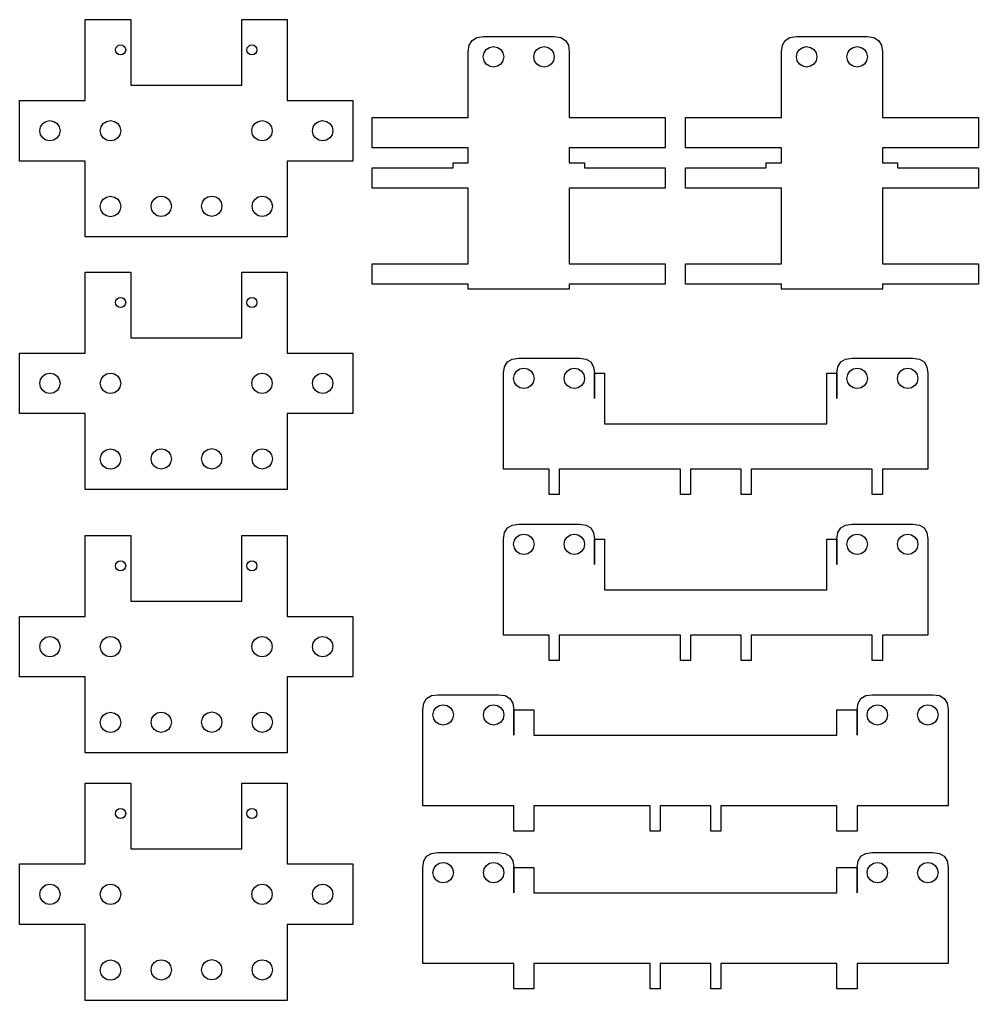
# Model space of a CAD drawing. Extents: x 0 to 450, y -1 to 305.
# Drawn here: x 260.2 to 450, y -0.8 to 193.4 of the extents above; entities that cross this region are included whole.
import ezdxf

# ---------------------------------------------------------------- set-up
doc = ezdxf.new("R2010")
doc.units = 0
doc.layers.add('Layer_1', color=7, linetype='CONTINUOUS')

msp = doc.modelspace()

# ---------------------------------------------------------------- linework, layer by layer
at = {"layer": 'Layer_1', "color": 7}
for points in [[(273.169137, 165.364053), (260.169138, 165.364053), (260.169138, 177.364054), (273.169137, 177.364054), (273.169137, 180.364054), (273.169137, 193.364053), (282.169139, 193.364053), (282.169139, 180.364054), (304.169149, 180.364054), (304.169149, 193.364053), (313.169131, 193.364053), (313.169131, 180.364054), (313.169131, 177.364054), (326.169133, 177.364054), (326.169133, 165.364053), (313.169131, 165.364053), (313.169131, 163.364054), (313.169131, 150.364055), (273.169137, 150.364055), (273.169137, 163.364054), (273.169137, 165.364053)], [(348.999979, 187.000024), (349.187488, 188.312524), (349.749985, 189.250024), (350.687471, 189.812524), (351.999973, 190.000024), (365.999974, 190.000024), (367.312476, 189.812524), (368.24999, 189.250024), (368.812487, 188.312524), (368.999996, 187.000024), (368.999996, 174.000025), (387.999986, 174.000025), (387.999986, 168.000025), (368.999996, 168.000025), (368.999996, 165.000023), (371.99999, 165.000023), (371.99999, 164.000025), (387.999986, 164.000025), (387.999986, 160.000024), (368.999996, 160.000024), (368.999996, 145.000035), (387.999986, 145.000035), (387.999986, 141.000014), (368.999996, 141.000014), (368.999996, 140.000016), (348.999979, 140.000016), (348.999979, 141.000014), (329.999989, 141.000014), (329.999989, 145.000035), (348.999979, 145.000035), (348.999979, 160.000024), (329.999989, 160.000024), (329.999989, 164.000025), (345.999985, 164.000025), (345.999985, 165.000023), (348.999979, 165.000023), (348.999979, 168.000025), (329.999989, 168.000025), (329.999989, 174.000025), (348.999979, 174.000025), (348.999979, 187.000024)], [(410.999996, 187.000021), (411.187505, 188.312521), (411.750002, 189.250021), (412.687488, 189.812521), (413.99999, 190.000021), (427.999991, 190.000021), (429.312493, 189.812521), (430.250007, 189.250021), (430.812504, 188.312521), (431.000013, 187.000021), (431.000013, 174.000022), (450.000003, 174.000022), (450.000003, 168.000022), (431.000013, 168.000022), (431.000013, 165.00002), (434.000007, 165.00002), (434.000007, 164.000022), (450.000003, 164.000022), (450.000003, 160.000021), (431.000013, 160.000021), (431.000013, 145.000032), (450.000003, 145.000032), (450.000003, 141.000012), (431.000013, 141.000012), (431.000013, 140.000014), (410.999996, 140.000014), (410.999996, 141.000012), (392.000006, 141.000012), (392.000006, 145.000032), (410.999996, 145.000032), (410.999996, 160.000021), (392.000006, 160.000021), (392.000006, 164.000022), (408.000002, 164.000022), (408.000002, 165.00002), (410.999996, 165.00002), (410.999996, 168.000022), (392.000006, 168.000022), (392.000006, 174.000022), (410.999996, 174.000022), (410.999996, 187.000021)], [(356.023721, 186.000023), (355.864685, 185.214668), (355.430978, 184.573338), (354.787706, 184.140941), (353.999971, 183.982385), (353.212236, 184.140941), (352.568963, 184.573338), (352.135257, 185.214668), (351.97622, 186.000023), (352.135257, 186.785378), (352.568963, 187.426708), (353.212236, 187.859105), (353.999971, 188.017661), (354.787706, 187.859105), (355.430978, 187.426708), (355.864685, 186.785378), (356.023721, 186.000023)], [(366.023729, 186.000023), (365.864693, 185.214668), (365.430986, 184.573338), (364.787714, 184.140941), (363.999979, 183.982385), (363.212244, 184.140941), (362.568971, 184.573338), (362.135265, 185.214668), (361.976229, 186.000023), (362.135265, 186.785378), (362.568971, 187.426708), (363.212244, 187.859105), (363.999979, 188.017661), (364.787714, 187.859105), (365.430986, 187.426708), (365.864693, 186.785378), (366.023729, 186.000023)], [(418.023738, 186.00002), (417.864702, 185.214665), (417.430995, 184.573335), (416.787723, 184.140938), (415.999988, 183.982382), (415.212253, 184.140938), (414.56898, 184.573335), (414.135274, 185.214665), (413.976238, 186.00002), (414.135274, 186.785375), (414.56898, 187.426705), (415.212253, 187.859102), (415.999988, 188.017658), (416.787723, 187.859102), (417.430995, 187.426705), (417.864702, 186.785375), (418.023738, 186.00002)], [(428.023746, 186.00002), (427.86471, 185.214665), (427.431003, 184.573335), (426.787731, 184.140938), (425.999996, 183.982382), (425.212261, 184.140938), (424.568988, 184.573335), (424.135282, 185.214665), (423.976246, 186.00002), (424.135282, 186.785375), (424.568988, 187.426705), (425.212261, 187.859102), (425.999996, 188.017658), (426.787731, 187.859102), (427.431003, 187.426705), (427.86471, 186.785375), (428.023746, 186.00002)], [(268.189137, 171.364055), (268.031014, 170.580149), (267.599137, 169.937805), (266.957262, 169.503587), (266.169137, 169.344055), (265.381012, 169.503587), (264.739137, 169.937803), (264.307264, 170.580149), (264.149137, 171.364055), (264.307264, 172.147961), (264.739137, 172.790304), (265.381012, 173.224523), (266.169137, 173.384055), (266.957262, 173.224523), (267.599137, 172.790304), (268.031014, 172.147961), (268.189137, 171.364055)], [(280.189138, 171.364055), (280.031012, 170.580149), (279.599139, 169.937805), (278.957264, 169.503587), (278.169139, 169.344055), (277.381013, 169.503587), (276.739138, 169.937803), (276.307262, 170.580149), (276.149139, 171.364055), (276.307262, 172.147961), (276.739138, 172.790304), (277.381013, 173.224523), (278.169139, 173.384055), (278.957264, 173.224523), (279.599139, 172.790304), (280.031012, 172.147961), (280.189138, 171.364055)], [(310.189146, 171.364055), (310.031017, 170.580149), (309.599132, 169.937805), (308.957274, 169.503587), (308.169141, 169.344055), (307.381007, 169.503587), (306.739149, 169.937803), (306.307264, 170.580149), (306.149135, 171.364055), (306.307264, 172.147961), (306.739149, 172.790304), (307.381007, 173.224523), (308.169141, 173.384055), (308.957274, 173.224523), (309.599132, 172.790304), (310.031017, 172.147961), (310.189146, 171.364055)], [(322.18915, 171.364055), (322.031021, 170.580149), (321.599137, 169.937805), (320.957279, 169.503587), (320.169145, 169.344055), (319.381011, 169.503587), (318.739153, 169.937803), (318.307268, 170.580149), (318.149139, 171.364055), (318.307268, 172.147961), (318.739153, 172.790304), (319.381011, 173.224523), (320.169145, 173.384055), (320.957279, 173.224523), (321.599137, 172.790304), (322.031021, 172.147961), (322.18915, 171.364055)], [(278.169139, 154.344054), (277.385232, 154.50218), (276.742889, 154.934054), (276.30867, 155.575929), (276.149139, 156.364054), (276.30867, 157.152179), (276.742889, 157.794054), (277.385232, 158.22593), (278.169139, 158.384054), (278.953045, 158.22593), (279.595388, 157.794054), (280.029607, 157.152179), (280.189138, 156.364054), (280.029607, 155.575929), (279.595388, 154.934054), (278.953045, 154.50218), (278.169139, 154.344054)], [(288.209143, 154.384053), (287.42101, 154.54218), (286.779152, 154.974053), (286.347267, 155.615928), (286.189138, 156.404053), (286.347267, 157.192178), (286.779152, 157.834053), (287.42101, 158.26593), (288.209143, 158.424053), (288.993044, 158.26593), (289.63541, 157.834053), (290.069609, 157.192178), (290.229149, 156.404053), (290.069609, 155.615928), (289.63541, 154.974053), (288.993044, 154.54218), (288.209143, 154.384053)], [(298.219142, 154.404054), (297.431008, 154.562181), (296.78915, 154.994054), (296.357266, 155.635929), (296.199137, 156.424054), (296.357266, 157.21218), (296.78915, 157.854055), (297.431008, 158.285928), (298.219142, 158.444054), (299.003043, 158.285928), (299.645409, 157.854055), (300.079608, 157.21218), (300.239148, 156.424054), (300.079608, 155.635929), (299.645409, 154.994054), (299.003043, 154.562181), (298.219142, 154.404054)], [(308.209132, 154.384053), (307.420998, 154.54218), (306.77914, 154.974053), (306.347283, 155.615928), (306.189154, 156.404053), (306.347283, 157.192178), (306.77914, 157.834053), (307.420998, 158.26593), (308.209132, 158.424053), (308.993032, 158.26593), (309.635398, 157.834053), (310.069597, 157.192178), (310.229137, 156.404053), (310.069597, 155.615928), (309.635398, 154.974053), (308.993032, 154.54218), (308.209132, 154.384053)], [(273.169137, 115.364048), (260.169138, 115.364048), (260.169138, 127.36405), (273.169137, 127.36405), (273.169137, 130.364049), (273.169137, 143.364049), (282.169139, 143.364049), (282.169139, 130.364049), (304.169149, 130.364049), (304.169149, 143.364049), (313.169131, 143.364049), (313.169131, 130.364049), (313.169131, 127.36405), (326.169133, 127.36405), (326.169133, 115.364048), (313.169131, 115.364048), (313.169131, 113.36405), (313.169131, 100.36405), (273.169137, 100.36405), (273.169137, 113.36405), (273.169137, 115.364048)], [(355.999994, 123.344305), (356.187502, 124.656805), (356.749999, 125.594305), (357.687485, 126.156805), (358.999988, 126.344305), (370.999992, 126.344296), (372.312494, 126.156796), (373.250008, 125.594296), (373.812506, 124.656796), (373.999986, 123.344297), (373.999986, 118.34429), (373.999986, 123.344297), (376.00001, 123.344297), (376.00001, 113.3443), (420.000007, 113.3443), (420.000007, 123.344297), (422.000003, 123.344297), (422.000003, 118.34429), (422.000003, 123.344297), (422.187483, 124.656796), (422.750008, 125.594296), (423.687494, 126.156796), (424.999997, 126.344296), (437.000001, 126.344305), (438.312504, 126.156805), (439.249989, 125.594305), (439.812486, 124.656805), (439.999995, 123.344305), (439.999995, 104.344289), (430.999985, 104.344289), (430.999985, 99.344299), (428.999989, 99.344299), (428.999989, 104.344289), (405.000008, 104.344289), (405.000008, 99.344299), (402.999984, 99.344299), (402.999984, 104.344289), (393.000004, 104.344289), (393.000004, 99.344299), (391.000008, 99.344299), (391.000008, 104.344289), (367, 104.344289), (367, 99.344299), (365.000004, 99.344299), (365.000004, 104.344289), (355.999994, 104.344289), (355.999994, 123.344305)], [(362.023737, 122.344296), (361.864701, 121.55894), (361.430994, 120.917611), (360.787722, 120.485214), (359.999987, 120.326658), (359.212252, 120.485214), (358.568979, 120.917611), (358.135273, 121.55894), (357.976237, 122.344296), (358.135273, 123.129651), (358.568979, 123.770981), (359.212252, 124.203378), (359.999987, 124.361933), (360.787722, 124.203378), (361.430994, 123.770981), (361.864701, 123.129651), (362.023737, 122.344296)], [(372.023745, 122.344296), (371.864709, 121.55894), (371.431003, 120.917611), (370.78773, 120.485214), (369.999995, 120.326658), (369.21226, 120.485214), (368.568988, 120.917611), (368.135281, 121.55894), (367.976245, 122.344296), (368.135281, 123.129651), (368.568988, 123.770981), (369.21226, 124.203378), (369.999995, 124.361933), (370.78773, 124.203378), (371.431003, 123.770981), (371.864709, 123.129651), (372.023745, 122.344296)], [(428.023746, 122.344296), (427.86471, 121.55894), (427.431003, 120.917611), (426.787731, 120.485214), (425.999996, 120.326658), (425.212261, 120.485214), (424.568988, 120.917611), (424.135282, 121.55894), (423.976246, 122.344296), (424.135282, 123.129651), (424.568988, 123.770981), (425.212261, 124.203378), (425.999996, 124.361933), (426.787731, 124.203378), (427.431003, 123.770981), (427.86471, 123.129651), (428.023746, 122.344296)], [(438.023754, 122.344296), (437.864718, 121.55894), (437.431012, 120.917611), (436.787739, 120.485214), (436.000004, 120.326658), (435.212269, 120.485214), (434.568997, 120.917611), (434.13529, 121.55894), (433.976254, 122.344296), (434.13529, 123.129651), (434.568997, 123.770981), (435.212269, 124.203378), (436.000004, 124.361933), (436.787739, 124.203378), (437.431012, 123.770981), (437.864718, 123.129651), (438.023754, 122.344296)], [(268.189137, 121.36405), (268.031014, 120.580144), (267.599137, 119.937801), (266.957262, 119.503582), (266.169137, 119.344051), (265.381012, 119.503582), (264.739137, 119.937801), (264.307264, 120.580144), (264.149137, 121.36405), (264.307264, 122.147957), (264.739137, 122.7903), (265.381012, 123.224519), (266.169137, 123.38405), (266.957262, 123.224519), (267.599137, 122.7903), (268.031014, 122.147957), (268.189137, 121.36405)], [(280.189138, 121.36405), (280.031012, 120.580144), (279.599139, 119.937801), (278.957264, 119.503582), (278.169139, 119.344051), (277.381013, 119.503582), (276.739138, 119.937801), (276.307262, 120.580144), (276.149139, 121.36405), (276.307262, 122.147957), (276.739138, 122.7903), (277.381013, 123.224519), (278.169139, 123.38405), (278.957264, 123.224519), (279.599139, 122.7903), (280.031012, 122.147957), (280.189138, 121.36405)], [(310.189146, 121.36405), (310.031017, 120.580144), (309.599132, 119.937801), (308.957274, 119.503582), (308.169141, 119.344051), (307.381007, 119.503582), (306.739149, 119.937801), (306.307264, 120.580144), (306.149135, 121.36405), (306.307264, 122.147957), (306.739149, 122.7903), (307.381007, 123.224519), (308.169141, 123.38405), (308.957274, 123.224519), (309.599132, 122.7903), (310.031017, 122.147957), (310.189146, 121.36405)], [(322.18915, 121.36405), (322.031021, 120.580144), (321.599137, 119.937801), (320.957279, 119.503582), (320.169145, 119.344051), (319.381011, 119.503582), (318.739153, 119.937801), (318.307268, 120.580144), (318.149139, 121.36405), (318.307268, 122.147957), (318.739153, 122.7903), (319.381011, 123.224519), (320.169145, 123.38405), (320.957279, 123.224519), (321.599137, 122.7903), (322.031021, 122.147957), (322.18915, 121.36405)], [(278.169139, 104.344049), (277.385232, 104.502176), (276.742889, 104.934049), (276.30867, 105.575924), (276.149139, 106.364049), (276.30867, 107.152175), (276.742889, 107.79405), (277.385232, 108.225926), (278.169139, 108.384049), (278.953045, 108.225926), (279.595388, 107.79405), (280.029607, 107.152175), (280.189138, 106.364049), (280.029607, 105.575924), (279.595388, 104.934049), (278.953045, 104.502176), (278.169139, 104.344049)], [(288.209143, 104.384049), (287.42101, 104.542175), (286.779152, 104.974049), (286.347267, 105.615923), (286.189138, 106.404049), (286.347267, 107.192174), (286.779152, 107.834049), (287.42101, 108.265925), (288.209143, 108.424049), (288.993044, 108.265925), (289.63541, 107.834049), (290.069609, 107.192174), (290.229149, 106.404049), (290.069609, 105.615923), (289.63541, 104.974049), (288.993044, 104.542175), (288.209143, 104.384049)], [(298.219142, 104.40405), (297.431008, 104.562176), (296.78915, 104.99405), (296.357266, 105.635925), (296.199137, 106.42405), (296.357266, 107.212175), (296.78915, 107.85405), (297.431008, 108.285923), (298.219142, 108.44405), (299.003043, 108.285923), (299.645409, 107.85405), (300.079608, 107.212175), (300.239148, 106.42405), (300.079608, 105.635925), (299.645409, 104.99405), (299.003043, 104.562176), (298.219142, 104.40405)], [(308.209132, 104.384049), (307.420998, 104.542175), (306.77914, 104.974049), (306.347283, 105.615923), (306.189154, 106.404049), (306.347283, 107.192174), (306.77914, 107.834049), (307.420998, 108.265925), (308.209132, 108.424049), (308.993032, 108.265925), (309.635398, 107.834049), (310.069597, 107.192174), (310.229137, 106.404049), (310.069597, 105.615923), (309.635398, 104.974049), (308.993032, 104.542175), (308.209132, 104.384049)], [(355.999994, 90.500019), (356.187502, 91.812519), (356.749999, 92.750019), (357.687485, 93.312519), (358.999988, 93.500019), (370.999992, 93.500011), (372.312494, 93.312511), (373.250008, 92.750011), (373.812506, 91.812511), (373.999986, 90.500011), (373.999986, 85.500004), (373.999986, 90.500011), (376.00001, 90.500011), (376.00001, 80.500014), (420.000007, 80.500014), (420.000007, 90.500011), (422.000003, 90.500011), (422.000003, 85.500004), (422.000003, 90.500011), (422.187483, 91.812511), (422.750008, 92.750011), (423.687494, 93.312511), (424.999997, 93.500011), (437.000001, 93.500019), (438.312504, 93.312519), (439.249989, 92.750019), (439.812486, 91.812519), (439.999995, 90.500019), (439.999995, 71.500004), (430.999985, 71.500004), (430.999985, 66.500014), (428.999989, 66.500014), (428.999989, 71.500004), (405.000008, 71.500004), (405.000008, 66.500014), (402.999984, 66.500014), (402.999984, 71.500004), (393.000004, 71.500004), (393.000004, 66.500014), (391.000008, 66.500014), (391.000008, 71.500004), (367, 71.500004), (367, 66.500014), (365.000004, 66.500014), (365.000004, 71.500004), (355.999994, 71.500004), (355.999994, 90.500019)], [(362.023737, 89.50001), (361.864701, 88.714655), (361.430994, 88.073325), (360.787722, 87.640928), (359.999987, 87.482372), (359.212252, 87.640928), (358.568979, 88.073325), (358.135273, 88.714655), (357.976237, 89.50001), (358.135273, 90.285365), (358.568979, 90.926695), (359.212252, 91.359092), (359.999987, 91.517648), (360.787722, 91.359092), (361.430994, 90.926695), (361.864701, 90.285365), (362.023737, 89.50001)], [(372.023745, 89.50001), (371.864709, 88.714655), (371.431003, 88.073325), (370.78773, 87.640928), (369.999995, 87.482372), (369.21226, 87.640928), (368.568988, 88.073325), (368.135281, 88.714655), (367.976245, 89.50001), (368.135281, 90.285365), (368.568988, 90.926695), (369.21226, 91.359092), (369.999995, 91.517648), (370.78773, 91.359092), (371.431003, 90.926695), (371.864709, 90.285365), (372.023745, 89.50001)], [(428.023746, 89.50001), (427.86471, 88.714655), (427.431003, 88.073325), (426.787731, 87.640928), (425.999996, 87.482372), (425.212261, 87.640928), (424.568988, 88.073325), (424.135282, 88.714655), (423.976246, 89.50001), (424.135282, 90.285365), (424.568988, 90.926695), (425.212261, 91.359092), (425.999996, 91.517648), (426.787731, 91.359092), (427.431003, 90.926695), (427.86471, 90.285365), (428.023746, 89.50001)], [(438.023754, 89.50001), (437.864718, 88.714655), (437.431012, 88.073325), (436.787739, 87.640928), (436.000004, 87.482372), (435.212269, 87.640928), (434.568997, 88.073325), (434.13529, 88.714655), (433.976254, 89.50001), (434.13529, 90.285365), (434.568997, 90.926695), (435.212269, 91.359092), (436.000004, 91.517648), (436.787739, 91.359092), (437.431012, 90.926695), (437.864718, 90.285365), (438.023754, 89.50001)], [(273.169137, 63.236867), (260.169138, 63.236867), (260.169138, 75.236869), (273.169137, 75.236869), (273.169137, 78.236868), (273.169137, 91.236868), (282.169139, 91.236868), (282.169139, 78.236868), (304.169149, 78.236868), (304.169149, 91.236868), (313.169131, 91.236868), (313.169131, 78.236868), (313.169131, 75.236869), (326.169133, 75.236869), (326.169133, 63.236867), (313.169131, 63.236867), (313.169131, 61.236868), (313.169131, 48.236869), (273.169137, 48.236869), (273.169137, 61.236868), (273.169137, 63.236867)], [(268.189137, 69.236869), (268.031014, 68.452963), (267.599137, 67.81062), (266.957262, 67.376401), (266.169137, 67.216869), (265.381012, 67.376401), (264.739137, 67.81062), (264.307264, 68.452963), (264.149137, 69.236869), (264.307264, 70.020775), (264.739137, 70.663119), (265.381012, 71.097338), (266.169137, 71.256869), (266.957262, 71.097338), (267.599137, 70.663119), (268.031014, 70.020775), (268.189137, 69.236869)], [(280.189138, 69.236869), (280.031012, 68.452963), (279.599139, 67.81062), (278.957264, 67.376401), (278.169139, 67.216869), (277.381013, 67.376401), (276.739138, 67.81062), (276.307262, 68.452963), (276.149139, 69.236869), (276.307262, 70.020775), (276.739138, 70.663119), (277.381013, 71.097338), (278.169139, 71.256869), (278.957264, 71.097338), (279.599139, 70.663119), (280.031012, 70.020775), (280.189138, 69.236869)], [(310.189146, 69.236869), (310.031017, 68.452963), (309.599132, 67.81062), (308.957274, 67.376401), (308.169141, 67.216869), (307.381007, 67.376401), (306.739149, 67.81062), (306.307264, 68.452963), (306.149135, 69.236869), (306.307264, 70.020775), (306.739149, 70.663119), (307.381007, 71.097338), (308.169141, 71.256869), (308.957274, 71.097338), (309.599132, 70.663119), (310.031017, 70.020775), (310.189146, 69.236869)], [(322.18915, 69.236869), (322.031021, 68.452963), (321.599137, 67.81062), (320.957279, 67.376401), (320.169145, 67.216869), (319.381011, 67.376401), (318.739153, 67.81062), (318.307268, 68.452963), (318.149139, 69.236869), (318.307268, 70.020775), (318.739153, 70.663119), (319.381011, 71.097338), (320.169145, 71.256869), (320.957279, 71.097338), (321.599137, 70.663119), (322.031021, 70.020775), (322.18915, 69.236869)], [(339.999997, 56.733347), (340.187506, 58.045847), (340.750003, 58.983347), (341.687489, 59.545847), (342.999991, 59.733347), (354.999996, 59.733338), (356.312498, 59.545838), (357.249984, 58.983338), (357.812509, 58.045838), (357.99999, 56.733338), (357.99999, 51.733334), (357.99999, 56.733338), (362.00001, 56.73335), (362.00001, 51.733334), (422.000003, 51.733334), (422.000003, 56.733341), (425.999995, 56.73335), (425.999995, 51.733334), (425.999995, 56.73335), (426.187503, 58.04585), (426.75, 58.983349), (427.687486, 59.545849), (428.999989, 59.733349), (440.999993, 59.733358), (442.312496, 59.545858), (443.25001, 58.983358), (443.812507, 58.045858), (443.999987, 56.733358), (443.999987, 37.733334), (425.999995, 37.733334), (425.999995, 32.733344), (422.000003, 32.733344), (422.000003, 37.733334), (398.999992, 37.733334), (398.999992, 32.733344), (396.999996, 32.733344), (396.999996, 37.733334), (386.999988, 37.733334), (386.999988, 32.733344), (384.999992, 32.733344), (384.999992, 37.733334), (362.00001, 37.733334), (362.00001, 32.733344), (357.99999, 32.733344), (357.99999, 37.733334), (339.999997, 37.733334), (339.999997, 56.733347)], [(298.219142, 52.276869), (297.431008, 52.434995), (296.78915, 52.866869), (296.357266, 53.508743), (296.199137, 54.296869), (296.357266, 55.084994), (296.78915, 55.726869), (297.431008, 56.158742), (298.219142, 56.316869), (299.003043, 56.158742), (299.645409, 55.726869), (300.079608, 55.084994), (300.239148, 54.296869), (300.079608, 53.508743), (299.645409, 52.866869), (299.003043, 52.434995), (298.219142, 52.276869)], [(346.047504, 55.73334), (345.888468, 54.947985), (345.454761, 54.306655), (344.811489, 53.874258), (344.023754, 53.715703), (343.236019, 53.874258), (342.592746, 54.306655), (342.15904, 54.947985), (342.000004, 55.73334), (342.15904, 56.518696), (342.592746, 57.160025), (343.236019, 57.592422), (344.023754, 57.750978), (344.811489, 57.592422), (345.454761, 57.160025), (345.888468, 56.518696), (346.047504, 55.73334)], [(356.047512, 55.73334), (355.888476, 54.947985), (355.454769, 54.306655), (354.811497, 53.874258), (354.023762, 53.715703), (353.236027, 53.874258), (352.592754, 54.306655), (352.159048, 54.947985), (352.000012, 55.73334), (352.159048, 56.518696), (352.592754, 57.160025), (353.236027, 57.592422), (354.023762, 57.750978), (354.811497, 57.592422), (355.454769, 57.160025), (355.888476, 56.518696), (356.047512, 55.73334)], [(432.023738, 55.73334), (431.864702, 54.947985), (431.430995, 54.306655), (430.787723, 53.874258), (429.999988, 53.715703), (429.212253, 53.874258), (428.56898, 54.306655), (428.135274, 54.947985), (427.976238, 55.73334), (428.135274, 56.518696), (428.56898, 57.160025), (429.212253, 57.592422), (429.999988, 57.750978), (430.787723, 57.592422), (431.430995, 57.160025), (431.864702, 56.518696), (432.023738, 55.73334)], [(442.023746, 55.73334), (441.86471, 54.947985), (441.431004, 54.306655), (440.787731, 53.874258), (439.999996, 53.715703), (439.212261, 53.874258), (438.568989, 54.306655), (438.135282, 54.947985), (437.976246, 55.73334), (438.135282, 56.518696), (438.568989, 57.160025), (439.212261, 57.592422), (439.999996, 57.750978), (440.787731, 57.592422), (441.431004, 57.160025), (441.86471, 56.518696), (442.023746, 55.73334)], [(278.169139, 52.216868), (277.385232, 52.374995), (276.742889, 52.806868), (276.30867, 53.448743), (276.149139, 54.236868), (276.30867, 55.024994), (276.742889, 55.666869), (277.385232, 56.098745), (278.169139, 56.256868), (278.953045, 56.098745), (279.595388, 55.666869), (280.029607, 55.024994), (280.189138, 54.236868), (280.029607, 53.448743), (279.595388, 52.806868), (278.953045, 52.374995), (278.169139, 52.216868)], [(288.209143, 52.256868), (287.42101, 52.414994), (286.779152, 52.846867), (286.347267, 53.488742), (286.189138, 54.276868), (286.347267, 55.064993), (286.779152, 55.706868), (287.42101, 56.138744), (288.209143, 56.296868), (288.993044, 56.138744), (289.63541, 55.706868), (290.069609, 55.064993), (290.229149, 54.276868), (290.069609, 53.488742), (289.63541, 52.846867), (288.993044, 52.414994), (288.209143, 52.256868)], [(308.209132, 52.256868), (307.420998, 52.414994), (306.77914, 52.846867), (306.347283, 53.488742), (306.189154, 54.276868), (306.347283, 55.064993), (306.77914, 55.706868), (307.420998, 56.138744), (308.209132, 56.296868), (308.993032, 56.138744), (309.635398, 55.706868), (310.069597, 55.064993), (310.229137, 54.276868), (310.069597, 53.488742), (309.635398, 52.846867), (308.993032, 52.414994), (308.209132, 52.256868)], [(273.169137, 14.214754), (260.169138, 14.214754), (260.169138, 26.214756), (273.169137, 26.214756), (273.169137, 29.214755), (273.169137, 42.214755), (282.169139, 42.214755), (282.169139, 29.214755), (304.169149, 29.214755), (304.169149, 42.214755), (313.169131, 42.214755), (313.169131, 29.214755), (313.169131, 26.214756), (326.169133, 26.214756), (326.169133, 14.214754), (313.169131, 14.214754), (313.169131, 12.214758), (313.169131, -0.785244), (273.169137, -0.785244), (273.169137, 12.214758), (273.169137, 14.214754)], [(339.999997, 25.500011), (340.187506, 26.812511), (340.750003, 27.750011), (341.687489, 28.312511), (342.999991, 28.500011), (354.999996, 28.500002), (356.312498, 28.312502), (357.249984, 27.750002), (357.812509, 26.812502), (357.99999, 25.500003), (357.99999, 20.499999), (357.99999, 25.500003), (362.00001, 25.500014), (362.00001, 20.499999), (422.000003, 20.499999), (422.000003, 25.500005), (425.999995, 25.500014), (425.999995, 20.499999), (425.999995, 25.500014), (426.187503, 26.812514), (426.75, 27.750014), (427.687486, 28.312514), (428.999989, 28.500014), (440.999993, 28.500022), (442.312496, 28.312522), (443.25001, 27.750022), (443.812507, 26.812522), (443.999987, 25.500022), (443.999987, 6.500012), (425.999995, 6.500012), (425.999995, 1.500022), (422.000003, 1.500022), (422.000003, 6.500012), (398.999992, 6.500012), (398.999992, 1.500022), (396.999996, 1.500022), (396.999996, 6.500012), (386.999988, 6.500012), (386.999988, 1.500022), (384.999992, 1.500022), (384.999992, 6.500012), (362.00001, 6.500012), (362.00001, 1.500022), (357.99999, 1.500022), (357.99999, 6.500012), (339.999997, 6.500012), (339.999997, 25.500011)], [(346.047504, 24.500005), (345.888468, 23.714649), (345.454761, 23.07332), (344.811489, 22.640923), (344.023754, 22.482367), (343.236019, 22.640923), (342.592746, 23.07332), (342.15904, 23.714649), (342.000004, 24.500005), (342.15904, 25.28536), (342.592746, 25.92669), (343.236019, 26.359087), (344.023754, 26.517642), (344.811489, 26.359087), (345.454761, 25.92669), (345.888468, 25.28536), (346.047504, 24.500005)], [(356.047512, 24.500005), (355.888476, 23.714649), (355.454769, 23.07332), (354.811497, 22.640923), (354.023762, 22.482367), (353.236027, 22.640923), (352.592754, 23.07332), (352.159048, 23.714649), (352.000012, 24.500005), (352.159048, 25.28536), (352.592754, 25.92669), (353.236027, 26.359087), (354.023762, 26.517642), (354.811497, 26.359087), (355.454769, 25.92669), (355.888476, 25.28536), (356.047512, 24.500005)], [(432.023738, 24.500005), (431.864702, 23.714649), (431.430995, 23.07332), (430.787723, 22.640923), (429.999988, 22.482367), (429.212253, 22.640923), (428.56898, 23.07332), (428.135274, 23.714649), (427.976238, 24.500005), (428.135274, 25.28536), (428.56898, 25.92669), (429.212253, 26.359087), (429.999988, 26.517642), (430.787723, 26.359087), (431.430995, 25.92669), (431.864702, 25.28536), (432.023738, 24.500005)], [(442.023746, 24.500005), (441.86471, 23.714649), (441.431004, 23.07332), (440.787731, 22.640923), (439.999996, 22.482367), (439.212261, 22.640923), (438.568989, 23.07332), (438.135282, 23.714649), (437.976246, 24.500005), (438.135282, 25.28536), (438.568989, 25.92669), (439.212261, 26.359087), (439.999996, 26.517642), (440.787731, 26.359087), (441.431004, 25.92669), (441.86471, 25.28536), (442.023746, 24.500005)], [(268.189137, 20.214757), (268.031014, 19.43085), (267.599137, 18.788507), (266.957262, 18.354288), (266.169137, 18.194757), (265.381012, 18.354288), (264.739137, 18.788507), (264.307264, 19.43085), (264.149137, 20.214757), (264.307264, 20.998663), (264.739137, 21.641006), (265.381012, 22.075225), (266.169137, 22.234756), (266.957262, 22.075225), (267.599137, 21.641006), (268.031014, 20.998663), (268.189137, 20.214757)], [(280.189138, 20.214757), (280.031012, 19.43085), (279.599139, 18.788507), (278.957264, 18.354288), (278.169139, 18.194757), (277.381013, 18.354288), (276.739138, 18.788507), (276.307262, 19.43085), (276.149139, 20.214757), (276.307262, 20.998663), (276.739138, 21.641006), (277.381013, 22.075225), (278.169139, 22.234756), (278.957264, 22.075225), (279.599139, 21.641006), (280.031012, 20.998663), (280.189138, 20.214757)], [(310.189146, 20.214757), (310.031017, 19.43085), (309.599132, 18.788507), (308.957274, 18.354288), (308.169141, 18.194757), (307.381007, 18.354288), (306.739149, 18.788507), (306.307264, 19.43085), (306.149135, 20.214757), (306.307264, 20.998663), (306.739149, 21.641006), (307.381007, 22.075225), (308.169141, 22.234756), (308.957274, 22.075225), (309.599132, 21.641006), (310.031017, 20.998663), (310.189146, 20.214757)], [(322.18915, 20.214757), (322.031021, 19.43085), (321.599137, 18.788507), (320.957279, 18.354288), (320.169145, 18.194757), (319.381011, 18.354288), (318.739153, 18.788507), (318.307268, 19.43085), (318.149139, 20.214757), (318.307268, 20.998663), (318.739153, 21.641006), (319.381011, 22.075225), (320.169145, 22.234756), (320.957279, 22.075225), (321.599137, 21.641006), (322.031021, 20.998663), (322.18915, 20.214757)], [(278.169139, 3.194767), (277.385232, 3.352896), (276.742889, 3.784752), (276.30867, 4.42661), (276.149139, 5.214744), (276.30867, 6.002878), (276.742889, 6.644736), (277.385232, 7.076621), (278.169139, 7.23475), (278.953045, 7.076621), (279.595388, 6.644736), (280.029607, 6.002878), (280.189138, 5.214744), (280.029607, 4.42661), (279.595388, 3.784752), (278.953045, 3.352896), (278.169139, 3.194767)], [(288.209143, 3.234758), (287.42101, 3.392887), (286.779152, 3.824772), (286.347267, 4.46663), (286.189138, 5.254763), (286.347267, 6.042897), (286.779152, 6.684755), (287.42101, 7.116612), (288.209143, 7.274741), (288.993044, 7.116612), (289.63541, 6.684755), (290.069609, 6.042897), (290.229149, 5.254763), (290.069609, 4.46663), (289.63541, 3.824772), (288.993044, 3.392887), (288.209143, 3.234758)], [(298.219142, 3.254767), (297.431008, 3.412896), (296.78915, 3.844753), (296.357266, 4.486611), (296.199137, 5.274745), (296.357266, 6.062878), (296.78915, 6.704736), (297.431008, 7.136621), (298.219142, 7.29475), (299.003043, 7.136621), (299.645409, 6.704736), (300.079608, 6.062878), (300.239148, 5.274745), (300.079608, 4.486611), (299.645409, 3.844753), (299.003043, 3.412896), (298.219142, 3.254767)], [(308.209132, 3.234758), (307.420998, 3.392887), (306.77914, 3.824772), (306.347283, 4.46663), (306.189154, 5.254763), (306.347283, 6.042897), (306.77914, 6.684755), (307.420998, 7.116612), (308.209132, 7.274741), (308.993032, 7.116612), (309.635398, 6.684755), (310.069597, 6.042897), (310.229137, 5.254763), (310.069597, 4.46663), (309.635398, 3.824772), (308.993032, 3.392887), (308.209132, 3.234758)]]:
    msp.add_lwpolyline(points, dxfattribs=at)
at = {"layer": 'Layer_1', "color": 1}
for points in [[(281.169138, 187.364054), (281.090232, 186.975773), (280.875387, 186.657804), (280.557419, 186.44296), (280.169137, 186.364053), (279.780856, 186.44296), (279.462888, 186.657804), (279.248046, 186.975773), (279.169139, 187.364054), (279.248046, 187.752332), (279.462888, 188.070301), (279.780856, 188.285145), (280.169137, 188.364052), (280.557419, 188.285145), (280.875387, 188.070301), (281.090232, 187.752332), (281.169138, 187.364054)], [(307.169143, 187.364054), (307.090233, 186.975773), (306.875406, 186.657804), (306.557426, 186.44296), (306.169145, 186.364053), (305.780863, 186.44296), (305.462912, 186.657804), (305.248056, 186.975773), (305.169147, 187.364054), (305.248056, 187.752332), (305.462884, 188.070301), (305.780863, 188.285145), (306.169145, 188.364052), (306.557426, 188.285145), (306.875406, 188.070301), (307.090233, 187.752332), (307.169143, 187.364054)], [(281.169138, 137.364049), (281.090232, 136.975768), (280.875387, 136.6578), (280.557419, 136.442955), (280.169137, 136.364049), (279.780856, 136.442955), (279.462888, 136.6578), (279.248046, 136.975768), (279.169139, 137.364049), (279.248046, 137.752328), (279.462888, 138.070296), (279.780856, 138.285141), (280.169137, 138.364047), (280.557419, 138.285141), (280.875387, 138.070296), (281.090232, 137.752328), (281.169138, 137.364049)], [(307.169143, 137.364049), (307.090233, 136.975768), (306.875406, 136.6578), (306.557426, 136.442955), (306.169145, 136.364049), (305.780863, 136.442955), (305.462912, 136.6578), (305.248056, 136.975768), (305.169147, 137.364049), (305.248056, 137.752328), (305.462884, 138.070296), (305.780863, 138.285141), (306.169145, 138.364047), (306.557426, 138.285141), (306.875406, 138.070296), (307.090233, 137.752328), (307.169143, 137.364049)], [(281.169138, 85.236868), (281.090232, 84.848587), (280.875387, 84.530619), (280.557419, 84.315774), (280.169137, 84.236868), (279.780856, 84.315774), (279.462888, 84.530619), (279.248046, 84.848587), (279.169139, 85.236868), (279.248046, 85.625147), (279.462888, 85.943115), (279.780856, 86.15796), (280.169137, 86.236866), (280.557419, 86.15796), (280.875387, 85.943115), (281.090232, 85.625147), (281.169138, 85.236868)], [(307.169143, 85.236868), (307.090233, 84.848587), (306.875406, 84.530619), (306.557426, 84.315774), (306.169145, 84.236868), (305.780863, 84.315774), (305.462912, 84.530619), (305.248056, 84.848587), (305.169147, 85.236868), (305.248056, 85.625147), (305.462884, 85.943115), (305.780863, 86.15796), (306.169145, 86.236866), (306.557426, 86.15796), (306.875406, 85.943115), (307.090233, 85.625147), (307.169143, 85.236868)], [(281.169138, 36.214756), (281.090232, 35.826474), (280.875387, 35.508506), (280.557419, 35.293661), (280.169137, 35.214755), (279.780856, 35.293661), (279.462888, 35.508506), (279.248046, 35.826474), (279.169139, 36.214756), (279.248046, 36.603034), (279.462888, 36.921003), (279.780856, 37.135847), (280.169137, 37.214754), (280.557419, 37.135847), (280.875387, 36.921003), (281.090232, 36.603034), (281.169138, 36.214756)], [(307.169143, 36.214756), (307.090233, 35.826474), (306.875406, 35.508506), (306.557426, 35.293661), (306.169145, 35.214755), (305.780863, 35.293661), (305.462912, 35.508506), (305.248056, 35.826474), (305.169147, 36.214756), (305.248056, 36.603034), (305.462884, 36.921003), (305.780863, 37.135847), (306.169145, 37.214754), (306.557426, 37.135847), (306.875406, 36.921003), (307.090233, 36.603034), (307.169143, 36.214756)]]:
    msp.add_lwpolyline(points, dxfattribs=at)

doc.saveas('drawing.dxf')
